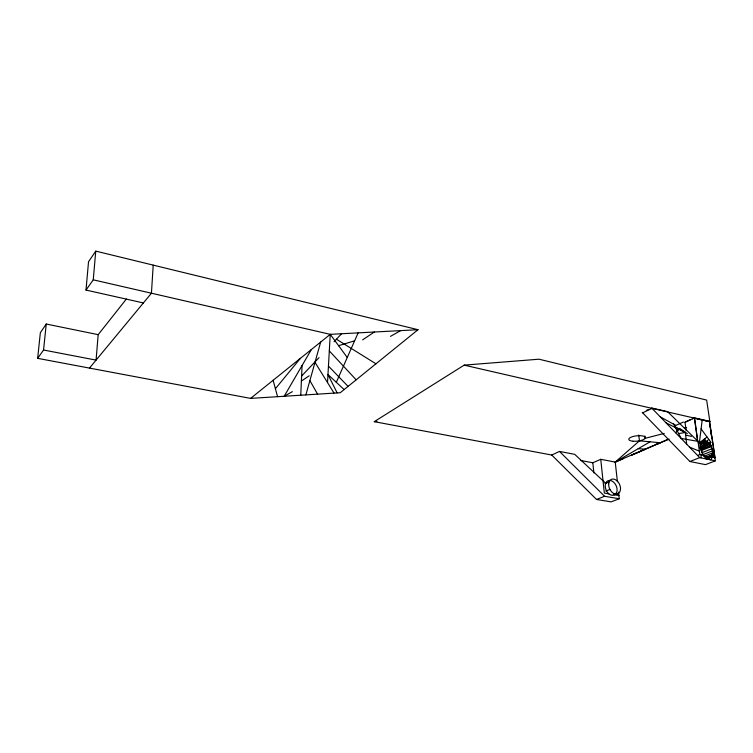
<?xml version="1.0" encoding="UTF-8"?>
<svg xmlns="http://www.w3.org/2000/svg" width="753" height="753" viewBox="0 0 753 753"><rect width="100%" height="100%" fill="white"/><g stroke="black" fill="none" stroke-linecap="round" stroke-linejoin="round"><path stroke-width="1.13" d="M300.776 395.221L302.066 365.516M327.517 382.562L330.256 334.341L93.259 279.824L86.002 290.065L143.381 302.941M153.217 265.122L151.438 293.209L89.475 368.095M126.4 299.007L98.182 334.661L96.073 360.113L43.552 350.013L37.65 358.343L250.598 398.393L340.262 392.718L418.028 329.701L95.753 251.116L88.534 261.743L86.002 290.065M93.259 279.824L95.753 251.116M43.552 350.013L46.244 324.025L98.182 334.661M37.65 358.343L40.351 332.704L46.244 324.025M700.883 457.871L701.222 454.831M709.844 442.444L712.743 450.746L702.944 454.643L701.561 450.463L699.641 447.837L709.166 443.978C708.629 441.616 703.518 438.952 701.655 442.246L701.015 444.336L667.525 411.627L651.646 407.975L699.716 457.626L715.35 460.827L709.608 421.322L694.577 417.859L692.449 418.79M618.59 492.114L619.23 498.759L611.125 501.884L596.536 499.465L551.751 455.038L374.26 421.661L464.168 365.139L702.201 419.91L699.396 442.755L707.067 437.041M701.081 443.79L700.779 444.279A8.707 5.506 64.9 0 0 701.965 452.431C703.923 459.688 714.87 458.558 712.743 450.746M605.704 483.285L605.308 484.988A7.888 5.45 65.9 0 0 607.615 492.5C609.591 495.738 615.295 496.829 616.698 492.537A7.888 5.45 65.9 0 0 613.422 481.986A7.888 5.45 65.9 0 0 605.704 483.285L574.727 454.341L559.498 451.424L551.751 455.038M305.869 394.901L320.684 342.041M706.521 459.019L707.048 457.316L709.467 458.652M702.37 441.889L702.822 441.747L700.648 443.922L701.015 444.336L701.928 442.425L703.951 441.305L706.286 441.682L709.392 443.884M336.309 382.289L358.136 332.864M694.398 418.282L697.72 441.437L700.629 444.223L701.316 443.188M710.7 459.876L711.952 457.683M311.384 349.524L284.163 396.276L292.343 391.664M713.637 454.727L712.122 457.09M710.945 457.664L711.425 456.949M275.4 388.717L300.381 358.362M701.071 443.423L701.871 442.491L701.288 442.905M710.493 444.232L700.365 448.609M675.667 432.759L679.611 428.344L687.31 433.615M301.605 376.067L319.018 357.637M334.05 341.721L341.58 333.739M702.05 442.303L701.485 442.557L702.596 441.795M706.286 441.682L708.761 439.366M617.422 481.751L615.229 462.078L639.457 440.825L660.55 442.773M676.618 429.756L677.851 428.758M250.598 398.393L330.256 334.341L418.028 329.701M703.782 443.159C709.495 440.684 702.37 441.22 701.09 442.444M301.388 381.046L309.172 375.813M362.664 339.857L374.335 332.007M699.641 447.837L707.745 442.463M700.375 443.451L701.147 442.933M700.798 444.091L701.269 443.809M580.441 460.441L592.827 462.766L600.743 459.311L615.229 462.078L650.037 441.804M708.771 443.056L710.672 441.973M390.459 336.375L400.681 330.614M709.232 421.821L709.863 421.661L706.643 400.078L538.997 359.2L464.168 365.139M702.238 442.124L704.328 441.352L701.269 442.538M646.394 410.432L648.493 409.444M642.187 412.39L642.629 412.813L652.107 408.39M700.488 443.573L706.013 441.597L705.156 441.399M674.613 425.925L683.47 422.038M615.229 462.182L623.23 458.671M686.049 421.595L690.313 419.732M685.023 422.386L694.577 417.859M615.229 462.078L667.638 439.47M696.544 418.781L709.674 421.633M631.381 455.198L669.125 439.103M697.645 455.49L699.848 454.548L704.243 455.461M638.205 448.703L645.537 449.212L632.435 454.821M701.354 442.736L704.686 441.371L704.356 439.065M697.72 441.437L694.652 418.179M701.608 442.265L703.951 441.305M712.131 438.227L715.021 457.692L712.987 455.744M701.034 443.197L705.486 441.371L704.921 438.641M604.988 483.586L609.092 481.911M699.471 445.098L707.283 442.199L700.808 443.969M699.989 446.642L708.677 443.103L711.331 446.538L701.561 450.463M613.29 494.41L616.359 493.159M710.719 445.597L700.958 449.541L711.077 446.143L710.305 444.449M605.788 491.069L609.902 489.422M702.436 452.525L712.225 448.609M642.629 412.813L689.917 461.514L699.716 457.626M704.102 456.262L712.846 452.807M596.536 499.465L604.584 496.283L619.23 498.759M705.909 457.24L712.526 454.633M706.615 457.335L712.31 455.094M707.773 458.153L711.039 456.864L715.021 457.692L712.263 455.189L710.728 455.716M715.35 460.827L705.505 464.639L689.917 461.514M330.256 334.341L338.605 345.683L354.616 340.808M655.628 444.458L658.997 443.442M664.221 433.417L645.152 438.321L644.869 435.996M684.421 428.212L686.661 427.638M706.173 420.993L709.863 421.661M678.613 433.568L685.352 432.504L686.67 444.138M645.02 449.287L645.537 449.212M374.26 421.661L376.961 421.426M608.923 493.855L604.339 493.074L600.743 459.311M614.9 494.872L618.975 495.568L617.008 493.761M691.414 436.364L685.644 435.102M702.201 419.91L706.399 420.899M705.843 441.7C710.823 443.668 713.759 450.134 712.074 455.179L714.795 457.777M689.55 447.113L699.358 451.141M666.141 422.904L685.183 432.42L675.036 426.744M660.296 416.861L675.573 425.285M375.954 363.803L336.422 339.208M706.785 458.163L708.95 459.518M675.978 428.532L678.039 430.104M676.307 427.986L678.425 429.671M344.14 389.574L327.969 374.542L337.156 392.915M559.498 451.424L604.584 496.283M328.449 366.099L348.074 386.383M329.315 350.936L356.169 379.832M701.099 428.899L711.058 442.5M338.605 345.683L347.255 357.496M703.443 455.292L706.013 458.916M314.999 362.334L334.04 393.113M309.878 380.585L317.597 394.158M673.54 423.883L681.173 438.453L697.956 441.343L699.848 454.548M273.113 380.293L277.565 396.69M709.768 425.125L710.117 427.327M710.474 429.521L711.896 438.321L709.439 421.755M708.112 457.711L708.357 459.396M684.976 422.056L686.143 430.424M638.751 435.036L639.457 440.825M592.827 462.766L593.882 472.931M709.401 457.664L709.533 459.641M677.145 428.401L677.258 430.98M633.104 441.22A8.349 2.683 -6.1 0 0 645.387 437.606A8.349 2.683 -6.1 0 0 632.755 436.58A8.349 2.683 -6.1 0 0 633.104 441.22M608.688 483.671A7.916 5.459 65.8 0 0 616.933 494.072A7.916 5.459 65.8 0 0 618.147 481.986A7.916 5.459 65.8 0 0 608.688 483.671"/></g></svg>
